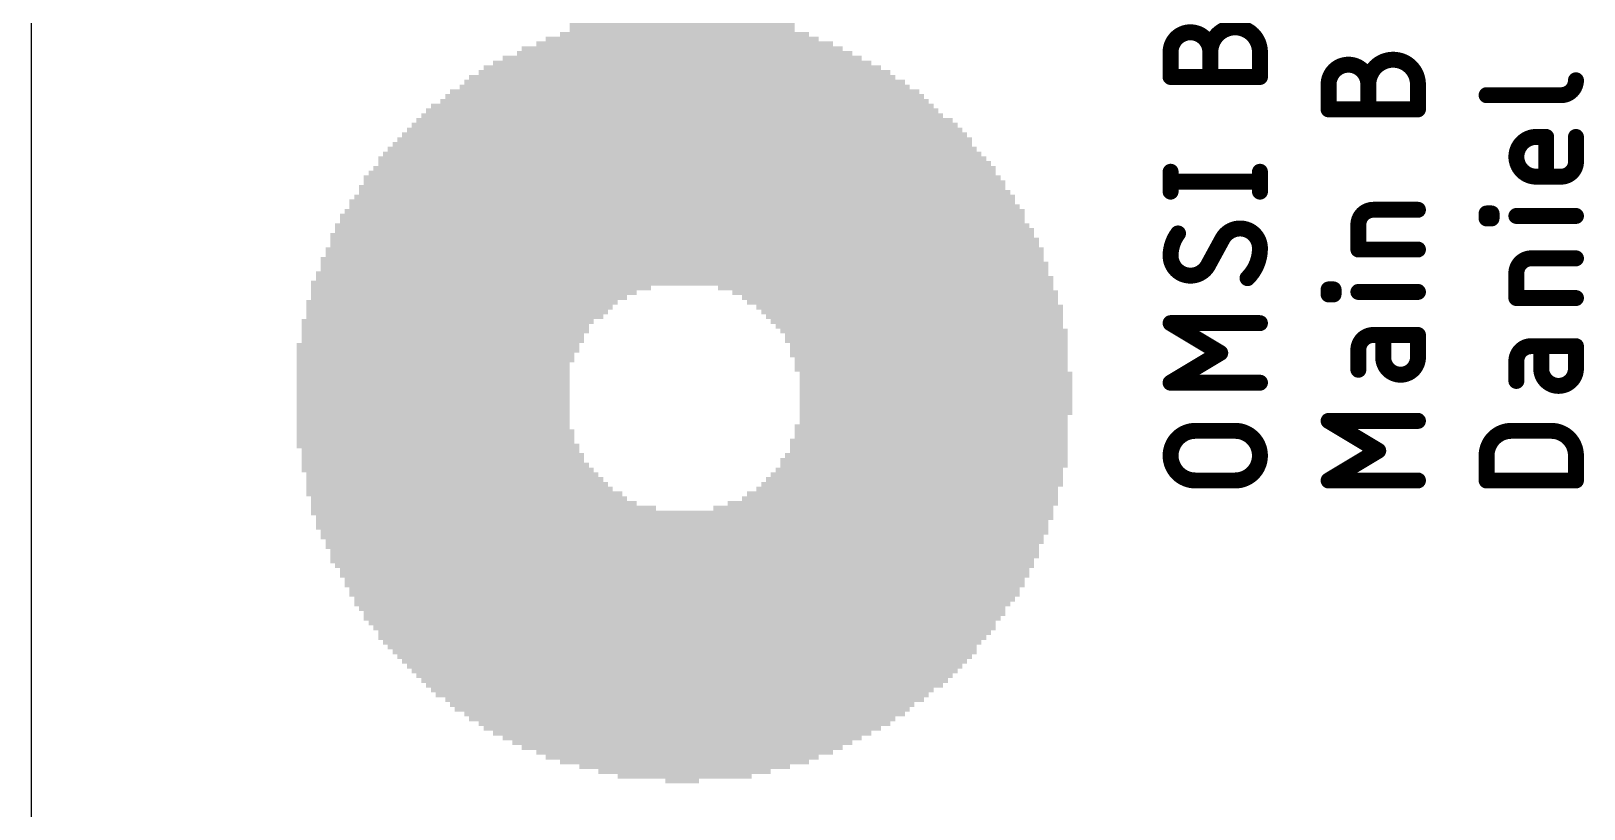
# Model space of a CAD drawing. Extents: x -9 to 239, y 3 to 146.
# Drawn here: x -7.62 to 17.09, y 89.29 to 101.68 of the extents above; entities that cross this region are included whole.
import ezdxf

# ---------------------------------------------------------------- set-up
doc = ezdxf.new("R2010")
doc.units = 0
doc.layers.add('20', color=53, linetype='CONTINUOUS')
doc.layers.add('21', color=40, linetype='CONTINUOUS')

# ---------------------------------------------------------------- blocks, each defined once
blk = doc.blocks.new('RECT')
blk.add_solid([(-0.5, -0.5), (0.5, -0.5), (-0.5, 0.5), (0.5, 0.5)])

msp = doc.modelspace()

# ---------------------------------------------------------------- linework, layer by layer
at = {"layer": '20'}
msp.add_line((-7.62, 143.18), (-7.62, 2.54), dxfattribs=at)
at = {"layer": '21'}
for points, const_width in [([(11.938, 101.3405, 1), (11.1478, 101.3405)], 0.254), ([(11.1478, 101.3405, 1), (10.5156, 101.3405)], 0.254), ([(10.5791, 101.3405, 1), (10.4521, 101.3405)], 0.127), ([(10.4521, 101.3405, 1), (10.5791, 101.3405)], 0.127), ([(11.2113, 101.3405, 1), (11.0843, 101.3405)], 0.127), ([(11.0843, 101.3405, 1), (11.2113, 101.3405)], 0.127), ([(11.0843, 101.3405, 1), (11.2113, 101.3405)], 0.127), ([(12.0015, 101.3405, 1), (11.8745, 101.3405)], 0.127), ([(11.8745, 101.3405, 1), (12.0015, 101.3405)], 0.127), ([(14.4526, 100.8249, 1), (13.6624, 100.8249)], 0.254), ([(13.6624, 100.8249, 1), (13.0302, 100.8249)], 0.254), ([(10.5156, 101.0089, 1), (10.5156, 100.8819)], 0.127), ([(10.4521, 100.9454, 1), (10.5791, 100.9454)], 0.127), ([(11.0843, 100.9454, 1), (11.2113, 100.9454)], 0.127), ([(11.8745, 100.9454, 1), (12.0015, 100.9454)], 0.127), ([(11.938, 100.8819, 1), (11.938, 101.0089)], 0.127), ([(13.0937, 100.8249, 1), (12.9667, 100.8249)], 0.127), ([(12.9667, 100.8249, 1), (13.0937, 100.8249)], 0.127), ([(13.7259, 100.8249, 1), (13.5989, 100.8249)], 0.127), ([(13.5989, 100.8249, 1), (13.7259, 100.8249)], 0.127), ([(13.5989, 100.8249, 1), (13.7259, 100.8249)], 0.127), ([(14.5161, 100.8249, 1), (14.3891, 100.8249)], 0.127), ([(14.3891, 100.8249, 1), (14.5161, 100.8249)], 0.127), ([(16.7301, 100.6556, 0.4142), (16.9672, 100.8927)], 0.254), ([(17.0307, 100.8927, 1), (16.9037, 100.8927)], 0.127), ([(15.5448, 100.7191, 1), (15.5448, 100.5921)], 0.127), ([(16.7301, 100.7191, 1), (16.7301, 100.5921)], 0.127), ([(16.7301, 100.5921, 1), (16.7301, 100.7191)], 0.127), ([(13.0302, 100.4933, 1), (13.0302, 100.3663)], 0.127), ([(12.9667, 100.4298, 1), (13.0937, 100.4298)], 0.127), ([(13.5989, 100.4298, 1), (13.7259, 100.4298)], 0.127), ([(14.3891, 100.4298, 1), (14.5161, 100.4298)], 0.127), ([(14.4526, 100.3663, 1), (14.4526, 100.4933)], 0.127), ([(16.335, 99.991, 1), (16.335, 99.3588)], 0.254), ([(16.335, 100.0545, 1), (16.335, 99.9275)], 0.127), ([(16.335, 99.9275, 1), (16.335, 100.0545)], 0.127), ([(16.5566, 99.991, 1), (16.4296, 99.991)], 0.127), ([(16.4931, 99.9275, 1), (16.4931, 100.0545)], 0.127), ([(17.0307, 99.991, 1), (16.9037, 99.991)], 0.127), ([(16.7301, 99.3588, 0.4142), (16.9672, 99.5959)], 0.254), ([(17.0307, 99.5959, 1), (16.9037, 99.5959)], 0.127), ([(16.9037, 99.5959, 1), (17.0307, 99.5959)], 0.127), ([(10.5791, 99.4365, 1), (10.4521, 99.4365)], 0.127), ([(10.5156, 99.342, 1), (10.5156, 99.215)], 0.127), ([(12.0015, 99.4365, 1), (11.8745, 99.4365)], 0.127), ([(11.938, 99.215, 1), (11.938, 99.342)], 0.127), ([(16.335, 99.4223, 1), (16.335, 99.2953)], 0.127), ([(16.335, 99.2953, 1), (16.335, 99.4223)], 0.127), ([(16.4296, 99.3588, 1), (16.5566, 99.3588)], 0.127), ([(16.7301, 99.4223, 1), (16.7301, 99.2953)], 0.127), ([(16.7301, 99.2953, 1), (16.7301, 99.4223)], 0.127), ([(10.4521, 99.1204, 1), (10.5791, 99.1204)], 0.127), ([(11.8745, 99.1204, 1), (12.0015, 99.1204)], 0.127), ([(13.7414, 98.8312, 0.4142), (13.5043, 98.5941)], 0.254), ([(13.7414, 98.8947, 1), (13.7414, 98.7677)], 0.127), ([(13.7414, 98.7677, 1), (13.7414, 98.8947)], 0.127), ([(14.4526, 98.7677, 1), (14.4526, 98.8947)], 0.127), ([(15.6083, 98.7729, 1), (15.4813, 98.7729)], 0.127), ([(15.5448, 98.8364, 1), (15.5448, 98.7094)], 0.127), ([(15.6873, 98.7729, 1), (15.5603, 98.7729)], 0.127), ([(15.6238, 98.7094, 1), (15.6238, 98.8364)], 0.127), ([(16.0189, 98.7969, 1), (16.0189, 98.6699)], 0.127), ([(16.9672, 98.6699, 1), (16.9672, 98.7969)], 0.127), ([(11.6219, 98.5339, 0.2656), (11.3453, 98.3758)], 0.254), ([(11.938, 98.2178, 0.4142), (11.6219, 98.5339)], 0.254), ([(11.6219, 98.5974, 1), (11.6219, 98.4704)], 0.127), ([(11.6219, 98.4704, 1), (11.6219, 98.5974)], 0.127), ([(13.5678, 98.5941, 1), (13.4408, 98.5941)], 0.127), ([(13.4408, 98.5941, 1), (13.5678, 98.5941)], 0.127), ([(15.5448, 98.7574, 1), (15.5448, 98.6304)], 0.127), ([(15.4813, 98.6939, 1), (15.6083, 98.6939)], 0.127), ([(15.5603, 98.6939, 1), (15.6873, 98.6939)], 0.127), ([(15.6238, 98.6304, 1), (15.6238, 98.7574)], 0.127), ([(10.6341, 98.4548, 0.1623), (10.5156, 98.0992)], 0.254), ([(10.6849, 98.4167, 1), (10.5833, 98.4929)], 0.127), ([(11.2906, 98.4081, 1), (11.4, 98.3436)], 0.127), ([(11.4011, 98.3454, 1), (11.2896, 98.4062)], 0.127), ([(10.5156, 98.0992, 0.4142), (10.8317, 97.7832)], 0.254), ([(10.5791, 98.0992, 1), (10.4521, 98.0992)], 0.127), ([(10.4521, 98.0992, 1), (10.5791, 98.0992)], 0.127), ([(11.7404, 97.7436, 0.2), (11.938, 98.2178)], 0.254), ([(12.0015, 98.2178, 1), (11.8745, 98.2178)], 0.127), ([(11.8745, 98.2178, 1), (12.0015, 98.2178)], 0.127), ([(13.5043, 98.2625, 1), (13.5043, 98.1355)], 0.127), ([(13.4408, 98.199, 1), (13.5678, 98.199)], 0.127), ([(14.4526, 98.1355, 1), (14.4526, 98.2625)], 0.127), ([(16.256, 98.0584, 0.4142), (16.0189, 97.8214)], 0.254), ([(16.256, 98.1219, 1), (16.256, 97.9949)], 0.127), ([(16.256, 97.9949, 1), (16.256, 98.1219)], 0.127), ([(16.9672, 97.9949, 1), (16.9672, 98.1219)], 0.127), ([(10.8317, 97.7832, 0.2656), (11.1083, 97.9412)], 0.254), ([(10.8317, 97.8467, 1), (10.8317, 97.7197)], 0.127), ([(10.8317, 97.7197, 1), (10.8317, 97.8467)], 0.127), ([(11.0525, 97.9716, 1), (11.164, 97.9108)], 0.127), ([(11.163, 97.909, 1), (11.0536, 97.9734)], 0.127), ([(16.0824, 97.8214, 1), (15.9554, 97.8214)], 0.127), ([(15.9554, 97.8214, 1), (16.0824, 97.8214)], 0.127), ([(11.6957, 97.7887, 1), (11.7852, 97.6986)], 0.127), ([(13.0937, 97.5636, 1), (12.9667, 97.5636)], 0.127), ([(13.0302, 97.6271, 1), (13.0302, 97.5001)], 0.127), ([(13.1727, 97.5636, 1), (13.0457, 97.5636)], 0.127), ([(13.1092, 97.5001, 1), (13.1092, 97.6271)], 0.127), ([(13.5043, 97.5875, 1), (13.5043, 97.4605)], 0.127), ([(14.4526, 97.4605, 1), (14.4526, 97.5875)], 0.127), ([(13.0302, 97.548, 1), (13.0302, 97.421)], 0.127), ([(12.9667, 97.4845, 1), (13.0937, 97.4845)], 0.127), ([(13.0457, 97.4845, 1), (13.1727, 97.4845)], 0.127), ([(13.1092, 97.421, 1), (13.1092, 97.548)], 0.127), ([(16.0189, 97.4898, 1), (16.0189, 97.3628)], 0.127), ([(15.9554, 97.4263, 1), (16.0824, 97.4263)], 0.127), ([(16.9672, 97.3628, 1), (16.9672, 97.4898)], 0.127), ([(10.5483, 97.0817, 1), (10.4829, 96.9728)], 0.127), ([(10.5156, 97.0907, 1), (10.5156, 96.9637)], 0.127), ([(11.938, 96.9637, 1), (11.938, 97.0907)], 0.127), ([(13.7414, 96.8385, 0.4142), (13.5043, 96.6015)], 0.254), ([(13.7414, 96.902, 1), (13.7414, 96.775)], 0.127), ([(13.7414, 96.775, 1), (13.7414, 96.902)], 0.127), ([(13.9629, 96.8385, 1), (13.8359, 96.8385)], 0.127), ([(14.5161, 96.8385, 1), (14.3891, 96.8385)], 0.127), ([(14.4526, 96.775, 1), (14.4526, 96.902)], 0.127), ([(11.3385, 96.4986, 1), (11.2732, 96.6075)], 0.127), ([(11.2732, 96.4986, 1), (11.3385, 96.6075)], 0.127), ([(13.5678, 96.6015, 1), (13.4408, 96.6015)], 0.127), ([(13.4408, 96.6015, 1), (13.5678, 96.6015)], 0.127), ([(16.256, 96.6604, 0.4142), (16.0189, 96.4233)], 0.254), ([(16.256, 96.7239, 1), (16.256, 96.5969)], 0.127), ([(16.256, 96.5969, 1), (16.256, 96.7239)], 0.127), ([(16.4775, 96.6604, 1), (16.3505, 96.6604)], 0.127), ([(17.0307, 96.6604, 1), (16.9037, 96.6604)], 0.127), ([(16.9672, 96.5969, 1), (16.9672, 96.7239)], 0.127), ([(13.8994, 96.4829, 1), (14.4526, 96.4829)], 0.254), ([(13.9629, 96.4829, 1), (13.8359, 96.4829)], 0.127), ([(13.8359, 96.4829, 1), (13.9629, 96.4829)], 0.127), ([(14.5161, 96.4829, 1), (14.3891, 96.4829)], 0.127), ([(14.3891, 96.4829, 1), (14.5161, 96.4829)], 0.127), ([(16.0824, 96.4233, 1), (15.9554, 96.4233)], 0.127), ([(15.9554, 96.4233, 1), (16.0824, 96.4233)], 0.127), ([(16.414, 96.3048, 1), (16.9672, 96.3048)], 0.254), ([(16.4775, 96.3048, 1), (16.3505, 96.3048)], 0.127), ([(17.0307, 96.3048, 1), (16.9037, 96.3048)], 0.127), ([(10.5156, 96.1424, 1), (10.5156, 96.0154)], 0.127), ([(10.4829, 96.1334, 1), (10.5483, 96.0245)], 0.127), ([(11.938, 96.0154, 1), (11.938, 96.1424)], 0.127), ([(13.4408, 96.2854, 1), (13.5678, 96.2854)], 0.127), ([(15.9554, 96.1073, 1), (16.0824, 96.1073)], 0.127), ([(16.3505, 96.3048, 1), (16.4775, 96.3048)], 0.127), ([(16.9037, 96.3048, 1), (17.0307, 96.3048)], 0.127), ([(10.9107, 95.3129, 1), (10.9107, 94.5227)], 0.254), ([(10.9107, 95.3764, 1), (10.9107, 95.2494)], 0.127), ([(10.9107, 95.2494, 1), (10.9107, 95.3764)], 0.127), ([(11.5429, 94.5227, 1), (11.5429, 95.3129)], 0.254), ([(11.5429, 95.3764, 1), (11.5429, 95.2494)], 0.127), ([(11.5429, 95.2494, 1), (11.5429, 95.3764)], 0.127), ([(13.0629, 95.5254, 1), (12.9975, 95.4165)], 0.127), ([(13.0302, 95.5345, 1), (13.0302, 95.4075)], 0.127), ([(14.4526, 95.4075, 1), (14.4526, 95.5345)], 0.127), ([(15.9399, 95.3129, 0.4142), (15.5448, 94.9178)], 0.254), ([(15.9399, 95.3764, 1), (15.9399, 95.2494)], 0.127), ([(15.9399, 95.2494, 1), (15.9399, 95.3764)], 0.127), ([(16.9672, 94.9178, 0.4142), (16.5721, 95.3129)], 0.254), ([(16.5721, 95.3764, 1), (16.5721, 95.2494)], 0.127), ([(16.5721, 95.2494, 1), (16.5721, 95.3764)], 0.127), ([(13.8531, 94.9424, 1), (13.7878, 95.0513)], 0.127), ([(13.7878, 94.9424, 1), (13.8531, 95.0513)], 0.127), ([(15.6083, 94.9178, 1), (15.4813, 94.9178)], 0.127), ([(15.4813, 94.9178, 1), (15.6083, 94.9178)], 0.127), ([(17.0307, 94.9178, 1), (16.9037, 94.9178)], 0.127), ([(16.9037, 94.9178, 1), (17.0307, 94.9178)], 0.127), ([(10.9107, 94.5862, 1), (10.9107, 94.4592)], 0.127), ([(10.9107, 94.4592, 1), (10.9107, 94.5862)], 0.127), ([(11.5429, 94.5862, 1), (11.5429, 94.4592)], 0.127), ([(11.5429, 94.4592, 1), (11.5429, 94.5862)], 0.127), ([(13.0302, 94.5862, 1), (13.0302, 94.4592)], 0.127), ([(12.9975, 94.5772, 1), (13.0629, 94.4683)], 0.127), ([(14.4526, 94.4592, 1), (14.4526, 94.5862)], 0.127), ([(15.5448, 94.5862, 1), (15.5448, 94.4592)], 0.127), ([(15.4813, 94.5227, 1), (15.6083, 94.5227)], 0.127), ([(16.9037, 94.5227, 1), (17.0307, 94.5227)], 0.127), ([(16.9672, 94.4592, 1), (16.9672, 94.5862)], 0.127)]:
    msp.add_lwpolyline(points, format="xyb", dxfattribs=dict(at, const_width=const_width))
at = {"layer": '21', "const_width": 0.254}
for points in [[(10.5156, 100.9454), (10.5156, 101.3405)], [(11.1478, 100.9454), (11.1478, 101.3405)], [(11.938, 101.3405), (11.938, 100.9454)], [(11.938, 100.9454), (10.5156, 100.9454)], [(13.0302, 100.4298), (13.0302, 100.8249)], [(13.6624, 100.4298), (13.6624, 100.8249)], [(14.4526, 100.8249), (14.4526, 100.4298)], [(15.5448, 100.6556), (16.7301, 100.6556)], [(14.4526, 100.4298), (13.0302, 100.4298)], [(16.335, 99.991), (16.4931, 99.991)], [(16.4931, 99.991), (16.4931, 99.3588)], [(16.9672, 99.991), (16.9672, 99.5959)], [(10.5156, 99.1204), (10.5156, 99.4365)], [(10.5156, 99.2785), (11.938, 99.2785)], [(11.938, 99.1204), (11.938, 99.4365)], [(16.7301, 99.3588), (16.335, 99.3588)], [(13.7414, 98.8312), (14.4526, 98.8312)], [(15.5448, 98.6939), (15.5448, 98.7729)], [(15.5448, 98.7729), (15.6238, 98.7729)], [(15.6238, 98.7729), (15.6238, 98.6939)], [(16.9672, 98.7334), (16.0189, 98.7334)], [(13.5043, 98.199), (13.5043, 98.5941)], [(15.6238, 98.6939), (15.5448, 98.6939)], [(11.3453, 98.3758), (11.1083, 97.9412)], [(14.4526, 98.199), (13.5043, 98.199)], [(16.256, 98.0584), (16.9672, 98.0584)], [(16.0189, 97.4263), (16.0189, 97.8214)], [(13.0302, 97.4845), (13.0302, 97.5636)], [(13.0302, 97.5636), (13.1092, 97.5636)], [(13.1092, 97.5636), (13.1092, 97.4845)], [(14.4526, 97.524), (13.5043, 97.524)], [(13.1092, 97.4845), (13.0302, 97.4845)], [(16.9672, 97.4263), (16.0189, 97.4263)], [(11.3058, 96.5531), (10.5156, 97.0272)], [(10.5156, 97.0272), (11.938, 97.0272)], [(14.4526, 96.8385), (13.7414, 96.8385)], [(13.8994, 96.8385), (13.8994, 96.4829)], [(14.4526, 96.4829), (14.4526, 96.8385)], [(10.5156, 96.0789), (11.3058, 96.5531)], [(13.5043, 96.6015), (13.5043, 96.2854)], [(16.9672, 96.6604), (16.256, 96.6604)], [(16.414, 96.6604), (16.414, 96.3048)], [(16.9672, 96.3048), (16.9672, 96.6604)], [(16.0189, 96.4233), (16.0189, 96.1073)], [(11.938, 96.0789), (10.5156, 96.0789)], [(10.9107, 95.3129), (11.5429, 95.3129)], [(13.8204, 94.9969), (13.0302, 95.471)], [(13.0302, 95.471), (14.4526, 95.471)], [(15.9399, 95.3129), (16.5721, 95.3129)], [(13.0302, 94.5227), (13.8204, 94.9969)], [(15.5448, 94.5227), (15.5448, 94.9178)], [(16.9672, 94.9178), (16.9672, 94.5227)], [(11.5429, 94.5227), (10.9107, 94.5227)], [(14.4526, 94.5227), (13.0302, 94.5227)], [(16.9672, 94.5227), (15.5448, 94.5227)]]:
    msp.add_lwpolyline(points, dxfattribs=at)

# ---------------------------------------------------------------- block references
at = {"layer": '21', "yscale": 0.0762, "rotation": 90}
for p, xscale in [((2.7432, 106.2736), 17.2974), ((2.8194, 106.2736), 17.2974), ((2.8956, 106.2736), 17.2974), ((2.9718, 106.2736), 17.2974), ((3.048, 104.3686), 13.4874), ((2.5146, 102.9589), 10.668), ((2.5908, 102.9589), 10.668), ((2.667, 102.9589), 10.668), ((1.7526, 102.7303), 10.668), ((1.8288, 102.7303), 10.668), ((1.905, 102.7684), 10.5918), ((1.9812, 102.7684), 10.5918), ((2.0574, 102.8446), 10.5918), ((2.1336, 102.8446), 10.5918), ((2.2098, 102.8446), 10.5918), ((2.286, 102.9208), 10.5918), ((2.3622, 102.9208), 10.5918), ((2.4384, 102.9208), 10.5918), ((0.9906, 102.1207), 11.43), ((1.0668, 102.1969), 11.2776), ((1.143, 102.2731), 11.1252), ((1.2192, 102.3874), 11.049), ((1.2954, 102.4636), 10.8966), ((1.3716, 102.5017), 10.8204), ((1.4478, 102.5398), 10.8966), ((1.524, 102.5779), 10.8204), ((1.6002, 102.616), 10.7442), ((1.6764, 102.6541), 10.668), ((3.2766, 101.5873), 7.9248), ((3.1242, 101.5492), 7.8486), ((3.2004, 101.5492), 7.8486), ((3.3528, 101.5111), 7.9248), ((3.429, 101.5111), 7.9248), ((3.5052, 101.5111), 7.9248), ((3.5814, 101.473), 8.001), ((3.6576, 101.473), 8.001), ((3.7338, 101.4349), 8.0772), ((3.81, 101.3968), 8.1534), ((3.8862, 101.3968), 8.1534), ((3.9624, 101.3587), 8.2296), ((4.0386, 101.3206), 8.3058), ((4.1148, 101.2825), 8.382), ((4.191, 101.2444), 8.4582), ((4.2672, 101.2063), 8.5344), ((4.3434, 101.1682), 8.6106), ((4.4196, 101.092), 8.763), ((4.4958, 100.9777), 8.9916), ((0.6096, 95.8342), 11.5062), ((0.6858, 95.8342), 11.5062), ((0.762, 95.8342), 11.5062), ((0.8382, 95.8342), 11.6586), ((0.9144, 95.8342), 11.6586), ((4.572, 98.9584), 5.4102), ((4.6482, 95.8342), 11.6586), ((4.7244, 95.8342), 11.6586), ((4.8006, 95.8342), 11.5062), ((4.8768, 95.8342), 11.5062), ((0.1524, 95.8342), 11.049), ((0.2286, 95.8342), 11.2014), ((0.3048, 95.8342), 11.2014), ((0.381, 95.8342), 11.2014), ((0.4572, 95.8342), 11.3538), ((0.5334, 95.8342), 11.3538), ((4.953, 95.8342), 11.3538), ((5.0292, 95.8342), 11.3538), ((5.1054, 95.8342), 11.3538), ((5.1816, 95.8342), 11.2014), ((5.2578, 95.8342), 11.2014), ((5.334, 95.8342), 11.049), ((5.4102, 95.8342), 11.049), ((-0.381, 95.8342), 10.5918), ((-0.3048, 95.8342), 10.5918), ((-0.2286, 95.8342), 10.7442), ((-0.1524, 95.8342), 10.7442), ((-0.0762, 95.8342), 10.8966), ((0, 95.8342), 10.8966), ((0.0762, 95.7961), 10.9728), ((5.4864, 95.8342), 10.8966), ((5.5626, 95.8342), 10.8966), ((5.6388, 95.8342), 10.7442), ((5.715, 95.8342), 10.7442), ((5.7912, 95.8342), 10.5918), ((5.8674, 95.8342), 10.5918), ((-0.6858, 95.8342), 10.1346), ((-0.6096, 95.8342), 10.287), ((-0.5334, 95.8342), 10.287), ((-0.4572, 95.8342), 10.4394), ((5.9436, 95.8342), 10.4394), ((6.0198, 95.8342), 10.4394), ((6.096, 95.8342), 10.287), ((6.1722, 95.8342), 10.1346), ((6.2484, 95.8342), 10.1346), ((-1.0668, 95.8342), 9.525), ((-0.9906, 95.8342), 9.6774), ((-0.9144, 95.8342), 9.8298), ((-0.8382, 95.7961), 9.906), ((-0.762, 95.8342), 9.9822), ((6.3246, 95.8342), 9.9822), ((6.4008, 95.8342), 9.8298), ((6.477, 95.8723), 9.7536), ((6.5532, 95.8342), 9.6774), ((6.6294, 95.8342), 9.525), ((-1.3716, 95.8342), 9.0678), ((-1.2954, 95.8342), 9.2202), ((-1.2192, 95.8342), 9.3726), ((-1.143, 95.7961), 9.4488), ((6.7056, 95.8342), 9.3726), ((6.7818, 95.8342), 9.2202), ((6.858, 95.7961), 9.144), ((-1.6002, 95.8342), 8.6106), ((-1.524, 95.8342), 8.763), ((-1.4478, 95.8342), 8.9154), ((6.9342, 95.7961), 8.9916), ((7.0104, 95.8342), 8.9154), ((7.0866, 95.8342), 8.763), ((7.1628, 95.8342), 8.6106), ((-1.8288, 95.8342), 8.1534), ((-1.7526, 95.8342), 8.3058), ((-1.6764, 95.8342), 8.4582), ((7.239, 95.8342), 8.4582), ((7.3152, 95.8342), 8.3058), ((-2.0574, 95.8342), 7.6962), ((-1.9812, 95.8342), 7.8486), ((-1.905, 95.8342), 8.001), ((7.3914, 95.7961), 8.0772), ((7.4676, 95.8342), 7.8486), ((7.5438, 95.8342), 7.6962), ((7.62, 95.8342), 7.5438), ((-2.286, 95.8342), 7.0866), ((-2.2098, 95.8342), 7.239), ((-2.1336, 95.8342), 7.3914), ((7.6962, 95.8342), 7.3914), ((7.7724, 95.8342), 7.0866), ((-2.3622, 95.8342), 6.7818), ((7.8486, 95.8342), 6.9342), ((7.9248, 95.8342), 6.6294), ((-2.5146, 95.8342), 6.3246), ((-2.4384, 95.7961), 6.5532), ((8.001, 95.8342), 6.477), ((8.0772, 95.7961), 6.2484), ((-2.7432, 95.8723), 5.4864), ((-2.667, 95.8723), 5.7912), ((-2.5908, 95.8342), 6.0198), ((8.1534, 95.8342), 6.0198), ((8.2296, 95.7961), 5.6388), ((-2.8194, 95.8342), 5.2578), ((8.3058, 95.8342), 5.4102), ((8.382, 95.8342), 5.1054), ((-2.8956, 95.8342), 4.8006), ((8.4582, 95.8723), 4.7244), ((-2.9718, 95.8342), 4.4958), ((8.5344, 95.8342), 4.3434), ((-3.1242, 95.8342), 3.7338), ((-3.048, 95.7961), 4.1148), ((8.6106, 95.8342), 3.8862), ((-3.2004, 95.8342), 3.1242), ((8.6868, 95.8342), 3.429), ((8.763, 95.8723), 2.8956), ((-3.2766, 95.8723), 2.4384), ((8.8392, 95.8342), 2.2098), ((-3.3528, 95.8723), 1.6764), ((8.9154, 95.9104), 0.6858), ((4.572, 92.71), 5.4102), ((0.9906, 92.6719), 5.334), ((4.4958, 92.5957), 5.1816), ((1.0668, 92.5576), 5.1054), ((1.143, 92.4433), 5.0292), ((4.4196, 92.4433), 5.0292), ((1.2192, 92.3671), 4.8768), ((1.2954, 92.329), 4.8006), ((4.2672, 92.329), 4.8006), ((4.3434, 92.4052), 4.953), ((1.3716, 92.2909), 4.7244), ((1.4478, 92.2147), 4.7244), ((1.524, 92.1766), 4.6482), ((1.6002, 92.1385), 4.572), ((3.9624, 92.1385), 4.572), ((4.0386, 92.1766), 4.6482), ((4.1148, 92.2147), 4.7244), ((4.191, 92.2909), 4.7244), ((1.6764, 92.1004), 4.4958), ((1.7526, 92.0623), 4.572), ((1.8288, 92.0242), 4.4958), ((1.905, 91.9861), 4.4196), ((1.9812, 91.9861), 4.4196), ((3.5052, 91.9861), 4.4196), ((3.5814, 91.9861), 4.4196), ((3.6576, 91.9861), 4.4196), ((3.7338, 92.0242), 4.4958), ((3.81, 92.0623), 4.572), ((3.8862, 92.1004), 4.4958), ((2.0574, 91.948), 4.3434), ((2.1336, 91.948), 4.3434), ((2.2098, 91.948), 4.3434), ((2.286, 91.948), 4.3434), ((2.3622, 91.9099), 4.2672), ((2.4384, 91.9099), 4.2672), ((2.5146, 91.8718), 4.3434), ((2.5908, 91.8718), 4.3434), ((2.667, 91.8718), 4.3434), ((2.7432, 91.8718), 4.3434), ((2.8194, 91.8718), 4.3434), ((2.8956, 91.8718), 4.3434), ((2.9718, 91.8718), 4.3434), ((3.048, 91.9099), 4.2672), ((3.1242, 91.9099), 4.2672), ((3.2004, 91.9099), 4.2672), ((3.2766, 91.948), 4.3434), ((3.3528, 91.948), 4.3434), ((3.429, 91.948), 4.3434)]:
    msp.add_blockref('RECT', p, dxfattribs=dict(at, xscale=xscale))

doc.saveas('drawing.dxf')
